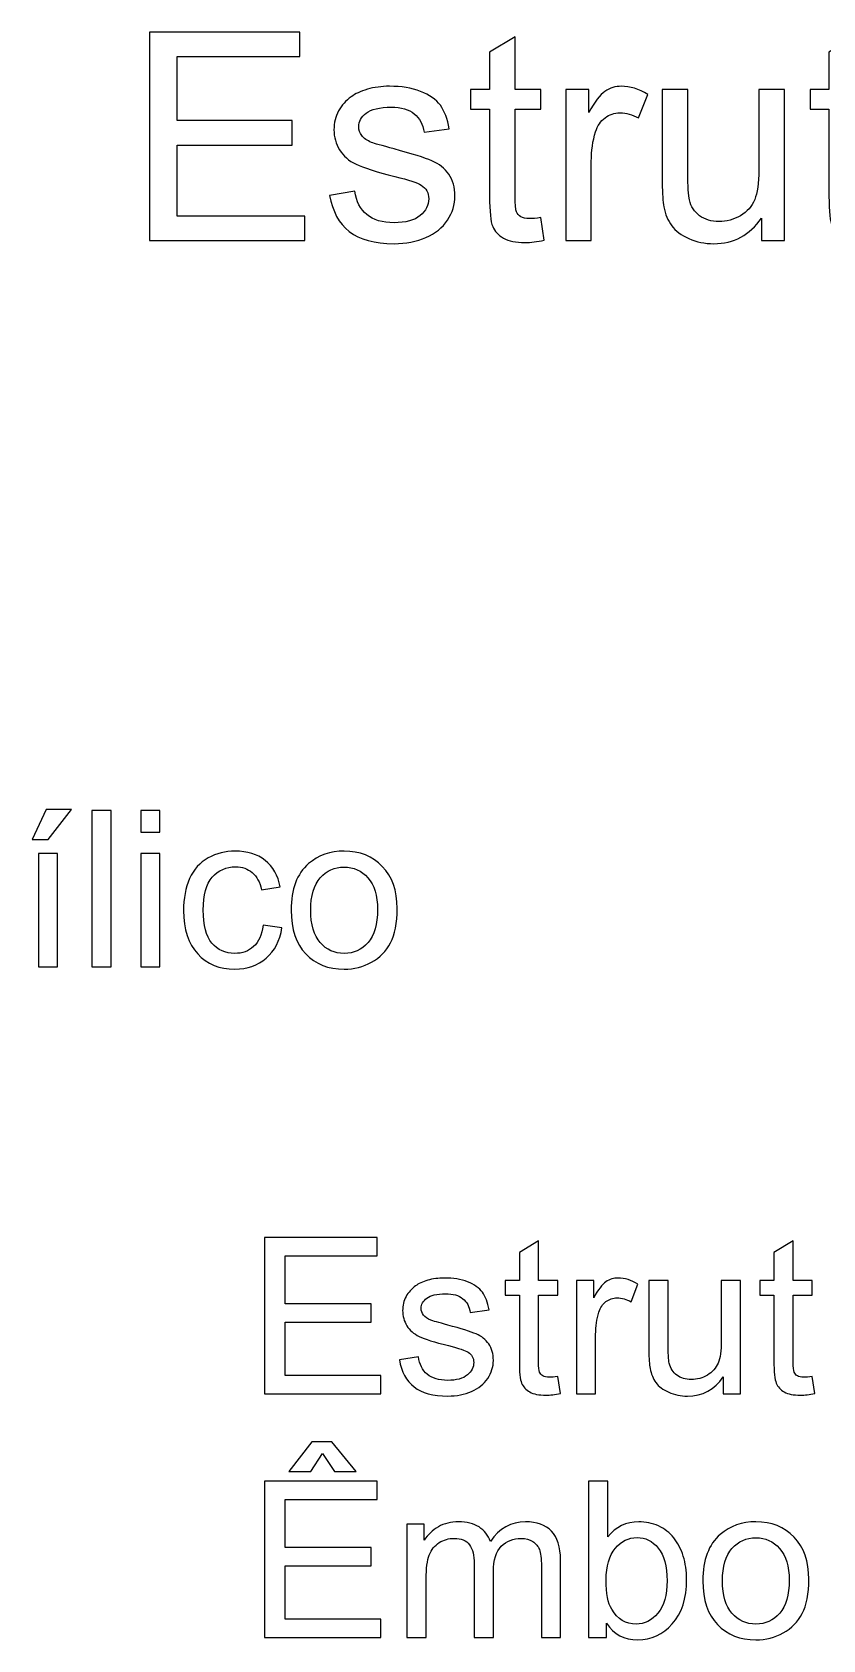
# Model space of a CAD drawing. Header units: millimetres. Extents: x -300 to 279, y -192 to 238.
# Drawn here: x -159.1 to -113, y 144.6 to 238.1 of the extents above; entities that cross this region are included whole.
import ezdxf

# ---------------------------------------------------------------- set-up
doc = ezdxf.new("R2010")
doc.units = ezdxf.units.MM
doc.layers.add('CAMADA_1', color=7, linetype='CONTINUOUS')

msp = doc.modelspace()

# ---------------------------------------------------------------- linework, layer by layer
at = {"layer": 'CAMADA_1', "color": 250}
for points, knots in [([(-152.2211, 226.014), (-152.2211, 226.014), (-152.2211, 238.1382), (-152.2211, 238.1382), (-152.2211, 238.1382), (-143.4666, 238.1382), (-143.4666, 238.1382), (-143.4666, 238.1382), (-143.4666, 236.7158), (-143.4666, 236.7158), (-143.4666, 236.7158), (-150.6124, 236.7158), (-150.6124, 236.7158), (-150.6124, 236.7158), (-150.6124, 232.9905), (-150.6124, 232.9905), (-150.6124, 232.9905), (-143.9238, 232.9905), (-143.9238, 232.9905), (-143.9238, 232.9905), (-143.9238, 231.5681), (-143.9238, 231.5681), (-143.9238, 231.5681), (-150.6124, 231.5681), (-150.6124, 231.5681), (-150.6124, 231.5681), (-150.6124, 227.4364), (-150.6124, 227.4364), (-150.6124, 227.4364), (-143.1787, 227.4364), (-143.1787, 227.4364), (-143.1787, 227.4364), (-143.1787, 226.014), (-143.1787, 226.014), (-143.1787, 226.014), (-152.2211, 226.014), (-152.2211, 226.014)], [0, 0, 0, 0, 0.0833333, 0.0833333, 0.0833333, 0.1666667, 0.1666667, 0.1666667, 0.25, 0.25, 0.25, 0.3333333, 0.3333333, 0.3333333, 0.4166667, 0.4166667, 0.4166667, 0.5, 0.5, 0.5, 0.5833333, 0.5833333, 0.5833333, 0.6666667, 0.6666667, 0.6666667, 0.75, 0.75, 0.75, 0.8333333, 0.8333333, 0.8333333, 0.9166667, 0.9166667, 0.9166667, 1, 1, 1, 1]), ([(-129.4457, 227.3433), (-129.4457, 227.3433), (-129.2425, 226.0281), (-129.2425, 226.0281), (-129.6602, 225.9406), (-130.0356, 225.8955), (-130.363, 225.8955), (-130.902, 225.8955), (-131.3197, 225.9801), (-131.6188, 226.1523), (-131.9152, 226.3244), (-132.124, 226.5474), (-132.2454, 226.8268), (-132.3667, 227.1062), (-132.426, 227.6932), (-132.426, 228.5879), (-132.426, 228.5879), (-132.426, 233.6509), (-132.426, 233.6509), (-132.426, 233.6509), (-133.5267, 233.6509), (-133.5267, 233.6509), (-133.5267, 233.6509), (-133.5267, 234.8024), (-133.5267, 234.8024), (-133.5267, 234.8024), (-132.426, 234.8024), (-132.426, 234.8024), (-132.426, 234.8024), (-132.426, 236.9755), (-132.426, 236.9755), (-132.426, 236.9755), (-130.9359, 237.8701), (-130.9359, 237.8701), (-130.9359, 237.8701), (-130.9359, 234.8024), (-130.9359, 234.8024), (-130.9359, 234.8024), (-129.4457, 234.8024), (-129.4457, 234.8024), (-129.4457, 234.8024), (-129.4457, 233.6509), (-129.4457, 233.6509), (-129.4457, 233.6509), (-130.9359, 233.6509), (-130.9359, 233.6509), (-130.9359, 233.6509), (-130.9359, 228.5032), (-130.9359, 228.5032), (-130.9359, 228.077), (-130.9105, 227.8033), (-130.8569, 227.6819), (-130.8061, 227.5606), (-130.7214, 227.4646), (-130.6029, 227.3912), (-130.4843, 227.3207), (-130.315, 227.284), (-130.0949, 227.284), (-129.9312, 227.284), (-129.7139, 227.3038), (-129.4457, 227.3433)], [0, 0, 0, 0, 0.05, 0.05, 0.05, 0.1, 0.1, 0.1, 0.15, 0.15, 0.15, 0.2, 0.2, 0.2, 0.25, 0.25, 0.25, 0.3, 0.3, 0.3, 0.35, 0.35, 0.35, 0.4, 0.4, 0.4, 0.45, 0.45, 0.45, 0.5, 0.5, 0.5, 0.55, 0.55, 0.55, 0.6, 0.6, 0.6, 0.65, 0.65, 0.65, 0.7, 0.7, 0.7, 0.75, 0.75, 0.75, 0.8, 0.8, 0.8, 0.85, 0.85, 0.85, 0.9, 0.9, 0.9, 0.95, 0.95, 0.95, 1, 1, 1, 1]), ([(-109.6846, 227.3433), (-109.6846, 227.3433), (-109.4814, 226.0281), (-109.4814, 226.0281), (-109.8991, 225.9406), (-110.2745, 225.8955), (-110.6019, 225.8955), (-111.1409, 225.8955), (-111.5586, 225.9801), (-111.8577, 226.1523), (-112.1541, 226.3244), (-112.3629, 226.5474), (-112.4843, 226.8268), (-112.6056, 227.1062), (-112.6649, 227.6932), (-112.6649, 228.5879), (-112.6649, 228.5879), (-112.6649, 233.6509), (-112.6649, 233.6509), (-112.6649, 233.6509), (-113.7656, 233.6509), (-113.7656, 233.6509), (-113.7656, 233.6509), (-113.7656, 234.8024), (-113.7656, 234.8024), (-113.7656, 234.8024), (-112.6649, 234.8024), (-112.6649, 234.8024), (-112.6649, 234.8024), (-112.6649, 236.9755), (-112.6649, 236.9755), (-112.6649, 236.9755), (-111.1748, 237.8701), (-111.1748, 237.8701), (-111.1748, 237.8701), (-111.1748, 234.8024), (-111.1748, 234.8024), (-111.1748, 234.8024), (-109.6846, 234.8024), (-109.6846, 234.8024), (-109.6846, 234.8024), (-109.6846, 233.6509), (-109.6846, 233.6509), (-109.6846, 233.6509), (-111.1748, 233.6509), (-111.1748, 233.6509), (-111.1748, 233.6509), (-111.1748, 228.5032), (-111.1748, 228.5032), (-111.1748, 228.077), (-111.1494, 227.8033), (-111.0958, 227.6819), (-111.045, 227.5606), (-110.9603, 227.4646), (-110.8418, 227.3912), (-110.7232, 227.3207), (-110.5539, 227.284), (-110.3338, 227.284), (-110.1701, 227.284), (-109.9528, 227.3038), (-109.6846, 227.3433)], [0, 0, 0, 0, 0.05, 0.05, 0.05, 0.1, 0.1, 0.1, 0.15, 0.15, 0.15, 0.2, 0.2, 0.2, 0.25, 0.25, 0.25, 0.3, 0.3, 0.3, 0.35, 0.35, 0.35, 0.4, 0.4, 0.4, 0.45, 0.45, 0.45, 0.5, 0.5, 0.5, 0.55, 0.55, 0.55, 0.6, 0.6, 0.6, 0.65, 0.65, 0.65, 0.7, 0.7, 0.7, 0.75, 0.75, 0.75, 0.8, 0.8, 0.8, 0.85, 0.85, 0.85, 0.9, 0.9, 0.9, 0.95, 0.95, 0.95, 1, 1, 1, 1]), ([(-141.7394, 228.6387), (-141.7394, 228.6387), (-140.2662, 228.8757), (-140.2662, 228.8757), (-140.1843, 228.2859), (-139.9529, 227.8343), (-139.5747, 227.5182), (-139.1966, 227.205), (-138.666, 227.0469), (-137.9886, 227.0469), (-137.3028, 227.0469), (-136.7948, 227.1852), (-136.4618, 227.4646), (-136.1316, 227.7412), (-135.9651, 228.0686), (-135.9651, 228.4439), (-135.9651, 228.7798), (-136.1147, 229.0451), (-136.411, 229.237), (-136.6199, 229.3696), (-137.1279, 229.5361), (-137.935, 229.7421), (-139.0244, 230.0159), (-139.7779, 230.253), (-140.2013, 230.4533), (-140.6218, 230.6565), (-140.9407, 230.9331), (-141.158, 231.2887), (-141.3753, 231.6415), (-141.4854, 232.0338), (-141.4854, 232.4628), (-141.4854, 232.8551), (-141.3951, 233.2163), (-141.2173, 233.5493), (-141.0366, 233.8823), (-140.7939, 234.1589), (-140.4863, 234.3791), (-140.2549, 234.5484), (-139.9388, 234.6923), (-139.5409, 234.8108), (-139.1401, 234.9294), (-138.714, 234.9886), (-138.2568, 234.9886), (-137.5681, 234.9886), (-136.9642, 234.8899), (-136.4449, 234.6895), (-135.9228, 234.4919), (-135.539, 234.221), (-135.2906, 233.8823), (-135.0451, 233.5409), (-134.8729, 233.0865), (-134.7798, 232.5164), (-134.7798, 232.5164), (-136.236, 232.3132), (-136.236, 232.3132), (-136.301, 232.7704), (-136.4929, 233.1288), (-136.809, 233.3856), (-137.125, 233.6425), (-137.571, 233.7695), (-138.1495, 233.7695), (-138.8297, 233.7695), (-139.3179, 233.6566), (-139.6086, 233.4308), (-139.8993, 233.205), (-140.046, 232.9397), (-140.046, 232.6377), (-140.046, 232.4458), (-139.9868, 232.2709), (-139.8654, 232.1156), (-139.7441, 231.9576), (-139.555, 231.8249), (-139.2953, 231.7205), (-139.1458, 231.6641), (-138.7111, 231.5371), (-137.983, 231.3395), (-136.9331, 231.0601), (-136.1994, 230.8287), (-135.7817, 230.6509), (-135.364, 230.4731), (-135.0366, 230.2106), (-134.7995, 229.872), (-134.5596, 229.5305), (-134.4411, 229.1071), (-134.4411, 228.5992), (-134.4411, 228.1053), (-134.585, 227.6396), (-134.8757, 227.2022), (-135.1664, 226.7647), (-135.5841, 226.426), (-136.1288, 226.1862), (-136.6763, 225.9463), (-137.2944, 225.8277), (-137.983, 225.8277), (-139.1232, 225.8277), (-139.9952, 226.0648), (-140.5935, 226.5361), (-141.1919, 227.0102), (-141.5729, 227.7102), (-141.7394, 228.6387)], [0, 0, 0, 0, 0.030303, 0.030303, 0.030303, 0.0606061, 0.0606061, 0.0606061, 0.0909091, 0.0909091, 0.0909091, 0.1212121, 0.1212121, 0.1212121, 0.1515152, 0.1515152, 0.1515152, 0.1818182, 0.1818182, 0.1818182, 0.2121212, 0.2121212, 0.2121212, 0.2424242, 0.2424242, 0.2424242, 0.2727273, 0.2727273, 0.2727273, 0.3030303, 0.3030303, 0.3030303, 0.3333333, 0.3333333, 0.3333333, 0.3636364, 0.3636364, 0.3636364, 0.3939394, 0.3939394, 0.3939394, 0.4242424, 0.4242424, 0.4242424, 0.4545455, 0.4545455, 0.4545455, 0.4848485, 0.4848485, 0.4848485, 0.5151515, 0.5151515, 0.5151515, 0.5454545, 0.5454545, 0.5454545, 0.5757576, 0.5757576, 0.5757576, 0.6060606, 0.6060606, 0.6060606, 0.6363636, 0.6363636, 0.6363636, 0.6666667, 0.6666667, 0.6666667, 0.6969697, 0.6969697, 0.6969697, 0.7272727, 0.7272727, 0.7272727, 0.7575758, 0.7575758, 0.7575758, 0.7878788, 0.7878788, 0.7878788, 0.8181818, 0.8181818, 0.8181818, 0.8484848, 0.8484848, 0.8484848, 0.8787879, 0.8787879, 0.8787879, 0.9090909, 0.9090909, 0.9090909, 0.9393939, 0.9393939, 0.9393939, 0.969697, 0.969697, 0.969697, 1, 1, 1, 1]), ([(-127.9923, 226.014), (-127.9923, 226.014), (-127.9923, 234.8024), (-127.9923, 234.8024), (-127.9923, 234.8024), (-126.6546, 234.8024), (-126.6546, 234.8024), (-126.6546, 234.8024), (-126.6546, 233.4562), (-126.6546, 233.4562), (-126.3131, 234.0799), (-125.997, 234.4919), (-125.7063, 234.6895), (-125.4157, 234.8899), (-125.0967, 234.9886), (-124.7496, 234.9886), (-124.2473, 234.9886), (-123.7364, 234.8306), (-123.2171, 234.5173), (-123.2171, 234.5173), (-123.7477, 233.1429), (-123.7477, 233.1429), (-124.109, 233.3461), (-124.4702, 233.4477), (-124.8315, 233.4477), (-125.156, 233.4477), (-125.4467, 233.3489), (-125.7035, 233.1542), (-125.9603, 232.9595), (-126.1438, 232.6885), (-126.2538, 232.3414), (-126.4204, 231.8137), (-126.5022, 231.2351), (-126.5022, 230.6057), (-126.5022, 230.6057), (-126.5022, 226.014), (-126.5022, 226.014), (-126.5022, 226.014), (-127.9923, 226.014), (-127.9923, 226.014)], [0, 0, 0, 0, 0.0769231, 0.0769231, 0.0769231, 0.1538462, 0.1538462, 0.1538462, 0.2307692, 0.2307692, 0.2307692, 0.3076923, 0.3076923, 0.3076923, 0.3846154, 0.3846154, 0.3846154, 0.4615385, 0.4615385, 0.4615385, 0.5384615, 0.5384615, 0.5384615, 0.6153846, 0.6153846, 0.6153846, 0.6923077, 0.6923077, 0.6923077, 0.7692308, 0.7692308, 0.7692308, 0.8461538, 0.8461538, 0.8461538, 0.9230769, 0.9230769, 0.9230769, 1, 1, 1, 1]), ([(-116.5962, 226.014), (-116.5962, 226.014), (-116.5962, 227.3207), (-116.5962, 227.3207), (-117.2792, 226.3244), (-118.2049, 225.8277), (-119.3761, 225.8277), (-119.8926, 225.8277), (-120.3752, 225.9265), (-120.8239, 226.1241), (-121.2726, 226.3244), (-121.6056, 226.5728), (-121.823, 226.872), (-122.0403, 227.1739), (-122.1927, 227.5408), (-122.2802, 227.9754), (-122.3394, 228.269), (-122.3705, 228.7318), (-122.3705, 229.364), (-122.3705, 229.364), (-122.3705, 234.8024), (-122.3705, 234.8024), (-122.3705, 234.8024), (-120.8803, 234.8024), (-120.8803, 234.8024), (-120.8803, 234.8024), (-120.8803, 229.9397), (-120.8803, 229.9397), (-120.8803, 229.1636), (-120.8493, 228.6387), (-120.79, 228.3706), (-120.6969, 227.9783), (-120.4993, 227.6735), (-120.1945, 227.4505), (-119.8926, 227.2276), (-119.52, 227.1147), (-119.0741, 227.1147), (-118.6282, 227.1147), (-118.2105, 227.2276), (-117.8211, 227.4562), (-117.4316, 227.6848), (-117.155, 227.998), (-116.9913, 228.3903), (-116.8305, 228.7826), (-116.7486, 229.3555), (-116.7486, 230.1034), (-116.7486, 230.1034), (-116.7486, 234.8024), (-116.7486, 234.8024), (-116.7486, 234.8024), (-115.2585, 234.8024), (-115.2585, 234.8024), (-115.2585, 234.8024), (-115.2585, 226.014), (-115.2585, 226.014), (-115.2585, 226.014), (-116.5962, 226.014), (-116.5962, 226.014)], [0, 0, 0, 0, 0.0526316, 0.0526316, 0.0526316, 0.1052632, 0.1052632, 0.1052632, 0.1578947, 0.1578947, 0.1578947, 0.2105263, 0.2105263, 0.2105263, 0.2631579, 0.2631579, 0.2631579, 0.3157895, 0.3157895, 0.3157895, 0.3684211, 0.3684211, 0.3684211, 0.4210526, 0.4210526, 0.4210526, 0.4736842, 0.4736842, 0.4736842, 0.5263158, 0.5263158, 0.5263158, 0.5789474, 0.5789474, 0.5789474, 0.6315789, 0.6315789, 0.6315789, 0.6842105, 0.6842105, 0.6842105, 0.7368421, 0.7368421, 0.7368421, 0.7894737, 0.7894737, 0.7894737, 0.8421053, 0.8421053, 0.8421053, 0.8947368, 0.8947368, 0.8947368, 0.9473684, 0.9473684, 0.9473684, 1, 1, 1, 1]), ([(-159.0577, 191.1478), (-159.0577, 191.1478), (-158.2449, 192.8877), (-158.2449, 192.8877), (-158.2449, 192.8877), (-156.7717, 192.8877), (-156.7717, 192.8877), (-156.7717, 192.8877), (-158.1306, 191.1478), (-158.1306, 191.1478), (-158.1306, 191.1478), (-159.0577, 191.1478), (-159.0577, 191.1478)], [0, 0, 0, 0, 0.25, 0.25, 0.25, 0.5, 0.5, 0.5, 0.75, 0.75, 0.75, 1, 1, 1, 1]), ([(-155.58, 183.7437), (-155.58, 183.7437), (-155.58, 192.8369), (-155.58, 192.8369), (-155.58, 192.8369), (-154.4624, 192.8369), (-154.4624, 192.8369), (-154.4624, 192.8369), (-154.4624, 183.7437), (-154.4624, 183.7437), (-154.4624, 183.7437), (-155.58, 183.7437), (-155.58, 183.7437)], [0, 0, 0, 0, 0.25, 0.25, 0.25, 0.5, 0.5, 0.5, 0.75, 0.75, 0.75, 1, 1, 1, 1]), ([(-152.7331, 191.5669), (-152.7331, 191.5669), (-152.7331, 192.8369), (-152.7331, 192.8369), (-152.7331, 192.8369), (-151.6155, 192.8369), (-151.6155, 192.8369), (-151.6155, 192.8369), (-151.6155, 191.5669), (-151.6155, 191.5669), (-151.6155, 191.5669), (-152.7331, 191.5669), (-152.7331, 191.5669)], [0, 0, 0, 0, 0.25, 0.25, 0.25, 0.5, 0.5, 0.5, 0.75, 0.75, 0.75, 1, 1, 1, 1]), ([(-158.6894, 183.7437), (-158.6894, 183.7437), (-158.6894, 190.335), (-158.6894, 190.335), (-158.6894, 190.335), (-157.5718, 190.335), (-157.5718, 190.335), (-157.5718, 190.335), (-157.5718, 183.7437), (-157.5718, 183.7437), (-157.5718, 183.7437), (-158.6894, 183.7437), (-158.6894, 183.7437)], [0, 0, 0, 0, 0.25, 0.25, 0.25, 0.5, 0.5, 0.5, 0.75, 0.75, 0.75, 1, 1, 1, 1]), ([(-152.7331, 183.7437), (-152.7331, 183.7437), (-152.7331, 190.335), (-152.7331, 190.335), (-152.7331, 190.335), (-151.6155, 190.335), (-151.6155, 190.335), (-151.6155, 190.335), (-151.6155, 183.7437), (-151.6155, 183.7437), (-151.6155, 183.7437), (-152.7331, 183.7437), (-152.7331, 183.7437)], [0, 0, 0, 0, 0.25, 0.25, 0.25, 0.5, 0.5, 0.5, 0.75, 0.75, 0.75, 1, 1, 1, 1]), ([(-145.6063, 186.1567), (-145.6063, 186.1567), (-144.5141, 186.0043), (-144.5141, 186.0043), (-144.6347, 185.2529), (-144.9395, 184.6666), (-145.4327, 184.2411), (-145.9259, 183.8157), (-146.5334, 183.604), (-147.2509, 183.604), (-148.1505, 183.604), (-148.8744, 183.8982), (-149.4205, 184.4867), (-149.9687, 185.0751), (-150.2418, 185.9175), (-150.2418, 187.014), (-150.2418, 187.7252), (-150.1233, 188.3453), (-149.8883, 188.8787), (-149.6534, 189.41), (-149.2956, 189.8101), (-148.813, 190.0747), (-148.3326, 190.3414), (-147.8097, 190.4747), (-147.2425, 190.4747), (-146.5292, 190.4747), (-145.9428, 190.2948), (-145.4899, 189.9328), (-145.0348, 189.5709), (-144.7427, 189.0565), (-144.6157, 188.3919), (-144.6157, 188.3919), (-145.6952, 188.2268), (-145.6952, 188.2268), (-145.7989, 188.6692), (-145.9809, 189.0015), (-146.2455, 189.2259), (-146.508, 189.4481), (-146.8255, 189.5603), (-147.198, 189.5603), (-147.7611, 189.5603), (-148.2183, 189.3592), (-148.5717, 188.9571), (-148.9231, 188.5528), (-149.0988, 187.9178), (-149.0988, 187.0457), (-149.0988, 186.1609), (-148.9295, 185.5196), (-148.5908, 185.1195), (-148.25, 184.7195), (-147.8076, 184.5184), (-147.2636, 184.5184), (-146.8234, 184.5184), (-146.4572, 184.6518), (-146.1651, 184.9206), (-145.8709, 185.1873), (-145.6846, 185.6), (-145.6063, 186.1567)], [0, 0, 0, 0, 0.0526316, 0.0526316, 0.0526316, 0.1052632, 0.1052632, 0.1052632, 0.1578947, 0.1578947, 0.1578947, 0.2105263, 0.2105263, 0.2105263, 0.2631579, 0.2631579, 0.2631579, 0.3157895, 0.3157895, 0.3157895, 0.3684211, 0.3684211, 0.3684211, 0.4210526, 0.4210526, 0.4210526, 0.4736842, 0.4736842, 0.4736842, 0.5263158, 0.5263158, 0.5263158, 0.5789474, 0.5789474, 0.5789474, 0.6315789, 0.6315789, 0.6315789, 0.6842105, 0.6842105, 0.6842105, 0.7368421, 0.7368421, 0.7368421, 0.7894737, 0.7894737, 0.7894737, 0.8421053, 0.8421053, 0.8421053, 0.8947368, 0.8947368, 0.8947368, 0.9473684, 0.9473684, 0.9473684, 1, 1, 1, 1]), ([(-143.9807, 187.0394), (-143.9807, 188.2564), (-143.642, 189.1581), (-142.9626, 189.7445), (-142.3974, 190.2313), (-141.7053, 190.4747), (-140.8904, 190.4747), (-139.9865, 190.4747), (-139.2457, 190.1784), (-138.67, 189.5857), (-138.0964, 188.9952), (-137.8085, 188.176), (-137.8085, 187.1325), (-137.8085, 186.2858), (-137.9355, 185.6212), (-138.1895, 185.1365), (-138.4435, 184.6518), (-138.8139, 184.275), (-139.3007, 184.0062), (-139.7855, 183.7373), (-140.3167, 183.604), (-140.8904, 183.604), (-141.8132, 183.604), (-142.5583, 183.8982), (-143.1277, 184.4888), (-143.6971, 185.0793), (-143.9807, 185.9302), (-143.9807, 187.0394)], [0, 0, 0, 0, 0.1111111, 0.1111111, 0.1111111, 0.2222222, 0.2222222, 0.2222222, 0.3333333, 0.3333333, 0.3333333, 0.4444444, 0.4444444, 0.4444444, 0.5555556, 0.5555556, 0.5555556, 0.6666667, 0.6666667, 0.6666667, 0.7777778, 0.7777778, 0.7777778, 0.8888889, 0.8888889, 0.8888889, 1, 1, 1, 1]), ([(-142.8377, 187.0372), (-142.8377, 186.1948), (-142.6535, 185.564), (-142.2852, 185.1471), (-141.9148, 184.728), (-141.4513, 184.5184), (-140.8904, 184.5184), (-140.3358, 184.5184), (-139.8744, 184.728), (-139.5039, 185.1492), (-139.1356, 185.5704), (-138.9515, 186.2117), (-138.9515, 187.0732), (-138.9515, 187.886), (-139.1378, 188.502), (-139.5082, 188.919), (-139.8786, 189.3381), (-140.34, 189.5476), (-140.8904, 189.5476), (-141.4513, 189.5476), (-141.9148, 189.3402), (-142.2852, 188.9232), (-142.6535, 188.5062), (-142.8377, 187.8776), (-142.8377, 187.0372)], [0, 0, 0, 0, 0.125, 0.125, 0.125, 0.25, 0.25, 0.25, 0.375, 0.375, 0.375, 0.5, 0.5, 0.5, 0.625, 0.625, 0.625, 0.75, 0.75, 0.75, 0.875, 0.875, 0.875, 1, 1, 1, 1]), ([(-145.5393, 158.8961), (-145.5393, 158.8961), (-145.5393, 167.9893), (-145.5393, 167.9893), (-145.5393, 167.9893), (-138.9734, 167.9893), (-138.9734, 167.9893), (-138.9734, 167.9893), (-138.9734, 166.9225), (-138.9734, 166.9225), (-138.9734, 166.9225), (-144.3328, 166.9225), (-144.3328, 166.9225), (-144.3328, 166.9225), (-144.3328, 164.1285), (-144.3328, 164.1285), (-144.3328, 164.1285), (-139.3163, 164.1285), (-139.3163, 164.1285), (-139.3163, 164.1285), (-139.3163, 163.0617), (-139.3163, 163.0617), (-139.3163, 163.0617), (-144.3328, 163.0617), (-144.3328, 163.0617), (-144.3328, 163.0617), (-144.3328, 159.9629), (-144.3328, 159.9629), (-144.3328, 159.9629), (-138.7575, 159.9629), (-138.7575, 159.9629), (-138.7575, 159.9629), (-138.7575, 158.8961), (-138.7575, 158.8961), (-138.7575, 158.8961), (-145.5393, 158.8961), (-145.5393, 158.8961)], [0, 0, 0, 0, 0.0833333, 0.0833333, 0.0833333, 0.1666667, 0.1666667, 0.1666667, 0.25, 0.25, 0.25, 0.3333333, 0.3333333, 0.3333333, 0.4166667, 0.4166667, 0.4166667, 0.5, 0.5, 0.5, 0.5833333, 0.5833333, 0.5833333, 0.6666667, 0.6666667, 0.6666667, 0.75, 0.75, 0.75, 0.8333333, 0.8333333, 0.8333333, 0.9166667, 0.9166667, 0.9166667, 1, 1, 1, 1]), ([(-128.4578, 159.8931), (-128.4578, 159.8931), (-128.3054, 158.9067), (-128.3054, 158.9067), (-128.6187, 158.8411), (-128.9002, 158.8072), (-129.1457, 158.8072), (-129.55, 158.8072), (-129.8633, 158.8707), (-130.0876, 158.9998), (-130.3099, 159.1289), (-130.4665, 159.2962), (-130.5575, 159.5057), (-130.6485, 159.7153), (-130.693, 160.1555), (-130.693, 160.8265), (-130.693, 160.8265), (-130.693, 164.6238), (-130.693, 164.6238), (-130.693, 164.6238), (-131.5185, 164.6238), (-131.5185, 164.6238), (-131.5185, 164.6238), (-131.5185, 165.4874), (-131.5185, 165.4874), (-131.5185, 165.4874), (-130.693, 165.4874), (-130.693, 165.4874), (-130.693, 165.4874), (-130.693, 167.1172), (-130.693, 167.1172), (-130.693, 167.1172), (-129.5754, 167.7882), (-129.5754, 167.7882), (-129.5754, 167.7882), (-129.5754, 165.4874), (-129.5754, 165.4874), (-129.5754, 165.4874), (-128.4578, 165.4874), (-128.4578, 165.4874), (-128.4578, 165.4874), (-128.4578, 164.6238), (-128.4578, 164.6238), (-128.4578, 164.6238), (-129.5754, 164.6238), (-129.5754, 164.6238), (-129.5754, 164.6238), (-129.5754, 160.763), (-129.5754, 160.763), (-129.5754, 160.4434), (-129.5563, 160.2381), (-129.5161, 160.1471), (-129.478, 160.056), (-129.4145, 159.9841), (-129.3256, 159.929), (-129.2367, 159.8761), (-129.1097, 159.8486), (-128.9446, 159.8486), (-128.8219, 159.8486), (-128.6589, 159.8634), (-128.4578, 159.8931)], [0, 0, 0, 0, 0.05, 0.05, 0.05, 0.1, 0.1, 0.1, 0.15, 0.15, 0.15, 0.2, 0.2, 0.2, 0.25, 0.25, 0.25, 0.3, 0.3, 0.3, 0.35, 0.35, 0.35, 0.4, 0.4, 0.4, 0.45, 0.45, 0.45, 0.5, 0.5, 0.5, 0.55, 0.55, 0.55, 0.6, 0.6, 0.6, 0.65, 0.65, 0.65, 0.7, 0.7, 0.7, 0.75, 0.75, 0.75, 0.8, 0.8, 0.8, 0.85, 0.85, 0.85, 0.9, 0.9, 0.9, 0.95, 0.95, 0.95, 1, 1, 1, 1]), ([(-113.6369, 159.8931), (-113.6369, 159.8931), (-113.4845, 158.9067), (-113.4845, 158.9067), (-113.7978, 158.8411), (-114.0793, 158.8072), (-114.3248, 158.8072), (-114.7291, 158.8072), (-115.0424, 158.8707), (-115.2667, 158.9998), (-115.489, 159.1289), (-115.6456, 159.2962), (-115.7366, 159.5057), (-115.8276, 159.7153), (-115.8721, 160.1555), (-115.8721, 160.8265), (-115.8721, 160.8265), (-115.8721, 164.6238), (-115.8721, 164.6238), (-115.8721, 164.6238), (-116.6976, 164.6238), (-116.6976, 164.6238), (-116.6976, 164.6238), (-116.6976, 165.4874), (-116.6976, 165.4874), (-116.6976, 165.4874), (-115.8721, 165.4874), (-115.8721, 165.4874), (-115.8721, 165.4874), (-115.8721, 167.1172), (-115.8721, 167.1172), (-115.8721, 167.1172), (-114.7545, 167.7882), (-114.7545, 167.7882), (-114.7545, 167.7882), (-114.7545, 165.4874), (-114.7545, 165.4874), (-114.7545, 165.4874), (-113.6369, 165.4874), (-113.6369, 165.4874), (-113.6369, 165.4874), (-113.6369, 164.6238), (-113.6369, 164.6238), (-113.6369, 164.6238), (-114.7545, 164.6238), (-114.7545, 164.6238), (-114.7545, 164.6238), (-114.7545, 160.763), (-114.7545, 160.763), (-114.7545, 160.4434), (-114.7354, 160.2381), (-114.6952, 160.1471), (-114.6571, 160.056), (-114.5936, 159.9841), (-114.5047, 159.929), (-114.4158, 159.8761), (-114.2888, 159.8486), (-114.1237, 159.8486), (-114.001, 159.8486), (-113.838, 159.8634), (-113.6369, 159.8931)], [0, 0, 0, 0, 0.05, 0.05, 0.05, 0.1, 0.1, 0.1, 0.15, 0.15, 0.15, 0.2, 0.2, 0.2, 0.25, 0.25, 0.25, 0.3, 0.3, 0.3, 0.35, 0.35, 0.35, 0.4, 0.4, 0.4, 0.45, 0.45, 0.45, 0.5, 0.5, 0.5, 0.55, 0.55, 0.55, 0.6, 0.6, 0.6, 0.65, 0.65, 0.65, 0.7, 0.7, 0.7, 0.75, 0.75, 0.75, 0.8, 0.8, 0.8, 0.85, 0.85, 0.85, 0.9, 0.9, 0.9, 0.95, 0.95, 0.95, 1, 1, 1, 1]), ([(-137.678, 160.8646), (-137.678, 160.8646), (-136.5731, 161.0424), (-136.5731, 161.0424), (-136.5117, 160.6), (-136.3381, 160.2614), (-136.0545, 160.0243), (-135.7709, 159.7893), (-135.3729, 159.6708), (-134.8649, 159.6708), (-134.3506, 159.6708), (-133.9696, 159.7745), (-133.7198, 159.9841), (-133.4722, 160.1915), (-133.3473, 160.437), (-133.3473, 160.7186), (-133.3473, 160.9704), (-133.4595, 161.1694), (-133.6817, 161.3133), (-133.8384, 161.4128), (-134.2194, 161.5377), (-134.8247, 161.6922), (-135.6418, 161.8975), (-136.2069, 162.0753), (-136.5244, 162.2256), (-136.8398, 162.378), (-137.079, 162.5855), (-137.242, 162.8522), (-137.4049, 163.1167), (-137.4875, 163.411), (-137.4875, 163.7327), (-137.4875, 164.0269), (-137.4198, 164.2978), (-137.2864, 164.5476), (-137.1509, 164.7974), (-136.9689, 165.0048), (-136.7382, 165.1699), (-136.5646, 165.2969), (-136.3276, 165.4049), (-136.0291, 165.4938), (-135.7285, 165.5827), (-135.4089, 165.6271), (-135.066, 165.6271), (-134.5496, 165.6271), (-134.0966, 165.553), (-133.7071, 165.4027), (-133.3155, 165.2546), (-133.0277, 165.0514), (-132.8414, 164.7974), (-132.6573, 164.5413), (-132.5281, 164.2005), (-132.4583, 163.7729), (-132.4583, 163.7729), (-133.5505, 163.6205), (-133.5505, 163.6205), (-133.5992, 163.9634), (-133.7431, 164.2322), (-133.9802, 164.4248), (-134.2172, 164.6175), (-134.5517, 164.7127), (-134.9856, 164.7127), (-135.4957, 164.7127), (-135.8619, 164.628), (-136.0799, 164.4587), (-136.2979, 164.2894), (-136.408, 164.0904), (-136.408, 163.8639), (-136.408, 163.72), (-136.3635, 163.5888), (-136.2725, 163.4723), (-136.1815, 163.3538), (-136.0397, 163.2543), (-135.845, 163.176), (-135.7328, 163.1337), (-135.4068, 163.0384), (-134.8607, 162.8903), (-134.0733, 162.6807), (-133.523, 162.5071), (-133.2097, 162.3738), (-132.8964, 162.2404), (-132.6509, 162.0436), (-132.4731, 161.7896), (-132.2932, 161.5335), (-132.2043, 161.216), (-132.2043, 160.835), (-132.2043, 160.4646), (-132.3122, 160.1153), (-132.5303, 159.7872), (-132.7483, 159.4591), (-133.0615, 159.2051), (-133.4701, 159.0252), (-133.8807, 158.8453), (-134.3442, 158.7564), (-134.8607, 158.7564), (-135.7158, 158.7564), (-136.3699, 158.9342), (-136.8186, 159.2877), (-137.2674, 159.6433), (-137.5531, 160.1682), (-137.678, 160.8646)], [0, 0, 0, 0, 0.030303, 0.030303, 0.030303, 0.0606061, 0.0606061, 0.0606061, 0.0909091, 0.0909091, 0.0909091, 0.1212121, 0.1212121, 0.1212121, 0.1515152, 0.1515152, 0.1515152, 0.1818182, 0.1818182, 0.1818182, 0.2121212, 0.2121212, 0.2121212, 0.2424242, 0.2424242, 0.2424242, 0.2727273, 0.2727273, 0.2727273, 0.3030303, 0.3030303, 0.3030303, 0.3333333, 0.3333333, 0.3333333, 0.3636364, 0.3636364, 0.3636364, 0.3939394, 0.3939394, 0.3939394, 0.4242424, 0.4242424, 0.4242424, 0.4545455, 0.4545455, 0.4545455, 0.4848485, 0.4848485, 0.4848485, 0.5151515, 0.5151515, 0.5151515, 0.5454545, 0.5454545, 0.5454545, 0.5757576, 0.5757576, 0.5757576, 0.6060606, 0.6060606, 0.6060606, 0.6363636, 0.6363636, 0.6363636, 0.6666667, 0.6666667, 0.6666667, 0.6969697, 0.6969697, 0.6969697, 0.7272727, 0.7272727, 0.7272727, 0.7575758, 0.7575758, 0.7575758, 0.7878788, 0.7878788, 0.7878788, 0.8181818, 0.8181818, 0.8181818, 0.8484848, 0.8484848, 0.8484848, 0.8787879, 0.8787879, 0.8787879, 0.9090909, 0.9090909, 0.9090909, 0.9393939, 0.9393939, 0.9393939, 0.969697, 0.969697, 0.969697, 1, 1, 1, 1]), ([(-127.3677, 158.8961), (-127.3677, 158.8961), (-127.3677, 165.4874), (-127.3677, 165.4874), (-127.3677, 165.4874), (-126.3644, 165.4874), (-126.3644, 165.4874), (-126.3644, 165.4874), (-126.3644, 164.4778), (-126.3644, 164.4778), (-126.1083, 164.9455), (-125.8712, 165.2546), (-125.6532, 165.4027), (-125.4352, 165.553), (-125.196, 165.6271), (-124.9356, 165.6271), (-124.5589, 165.6271), (-124.1758, 165.5086), (-123.7863, 165.2736), (-123.7863, 165.2736), (-124.1842, 164.2428), (-124.1842, 164.2428), (-124.4552, 164.3952), (-124.7261, 164.4714), (-124.997, 164.4714), (-125.2404, 164.4714), (-125.4585, 164.3973), (-125.6511, 164.2513), (-125.8437, 164.1052), (-125.9813, 163.902), (-126.0638, 163.6417), (-126.1887, 163.2459), (-126.2501, 162.8119), (-126.2501, 162.3399), (-126.2501, 162.3399), (-126.2501, 158.8961), (-126.2501, 158.8961), (-126.2501, 158.8961), (-127.3677, 158.8961), (-127.3677, 158.8961)], [0, 0, 0, 0, 0.0769231, 0.0769231, 0.0769231, 0.1538462, 0.1538462, 0.1538462, 0.2307692, 0.2307692, 0.2307692, 0.3076923, 0.3076923, 0.3076923, 0.3846154, 0.3846154, 0.3846154, 0.4615385, 0.4615385, 0.4615385, 0.5384615, 0.5384615, 0.5384615, 0.6153846, 0.6153846, 0.6153846, 0.6923077, 0.6923077, 0.6923077, 0.7692308, 0.7692308, 0.7692308, 0.8461538, 0.8461538, 0.8461538, 0.9230769, 0.9230769, 0.9230769, 1, 1, 1, 1]), ([(-118.8206, 158.8961), (-118.8206, 158.8961), (-118.8206, 159.8761), (-118.8206, 159.8761), (-119.3328, 159.1289), (-120.0271, 158.7564), (-120.9055, 158.7564), (-121.2929, 158.7564), (-121.6548, 158.8305), (-121.9914, 158.9787), (-122.3279, 159.1289), (-122.5777, 159.3152), (-122.7407, 159.5396), (-122.9036, 159.7661), (-123.0179, 160.0412), (-123.0836, 160.3672), (-123.128, 160.5873), (-123.1513, 160.9345), (-123.1513, 161.4086), (-123.1513, 161.4086), (-123.1513, 165.4874), (-123.1513, 165.4874), (-123.1513, 165.4874), (-122.0337, 165.4874), (-122.0337, 165.4874), (-122.0337, 165.4874), (-122.0337, 161.8404), (-122.0337, 161.8404), (-122.0337, 161.2583), (-122.0104, 160.8646), (-121.966, 160.6635), (-121.8961, 160.3693), (-121.7479, 160.1407), (-121.5193, 159.9735), (-121.2929, 159.8063), (-121.0135, 159.7216), (-120.679, 159.7216), (-120.3446, 159.7216), (-120.0313, 159.8063), (-119.7392, 159.9777), (-119.4471, 160.1492), (-119.2397, 160.3841), (-119.1169, 160.6783), (-118.9963, 160.9726), (-118.9349, 161.4022), (-118.9349, 161.9632), (-118.9349, 161.9632), (-118.9349, 165.4874), (-118.9349, 165.4874), (-118.9349, 165.4874), (-117.8173, 165.4874), (-117.8173, 165.4874), (-117.8173, 165.4874), (-117.8173, 158.8961), (-117.8173, 158.8961), (-117.8173, 158.8961), (-118.8206, 158.8961), (-118.8206, 158.8961)], [0, 0, 0, 0, 0.0526316, 0.0526316, 0.0526316, 0.1052632, 0.1052632, 0.1052632, 0.1578947, 0.1578947, 0.1578947, 0.2105263, 0.2105263, 0.2105263, 0.2631579, 0.2631579, 0.2631579, 0.3157895, 0.3157895, 0.3157895, 0.3684211, 0.3684211, 0.3684211, 0.4210526, 0.4210526, 0.4210526, 0.4736842, 0.4736842, 0.4736842, 0.5263158, 0.5263158, 0.5263158, 0.5789474, 0.5789474, 0.5789474, 0.6315789, 0.6315789, 0.6315789, 0.6842105, 0.6842105, 0.6842105, 0.7368421, 0.7368421, 0.7368421, 0.7894737, 0.7894737, 0.7894737, 0.8421053, 0.8421053, 0.8421053, 0.8947368, 0.8947368, 0.8947368, 0.9473684, 0.9473684, 0.9473684, 1, 1, 1, 1]), ([(-142.1484, 155.4142), (-142.1484, 155.4142), (-142.8405, 154.3601), (-142.8405, 154.3601), (-142.8405, 154.3601), (-144.1105, 154.3601), (-144.1105, 154.3601), (-144.1105, 154.3601), (-142.7834, 156.1), (-142.7834, 156.1), (-142.7834, 156.1), (-141.6023, 156.1), (-141.6023, 156.1), (-141.6023, 156.1), (-140.1862, 154.3601), (-140.1862, 154.3601), (-140.1862, 154.3601), (-141.4562, 154.3601), (-141.4562, 154.3601), (-141.4562, 154.3601), (-142.1484, 155.4142), (-142.1484, 155.4142)], [0, 0, 0, 0, 0.1428571, 0.1428571, 0.1428571, 0.2857143, 0.2857143, 0.2857143, 0.4285714, 0.4285714, 0.4285714, 0.5714286, 0.5714286, 0.5714286, 0.7142857, 0.7142857, 0.7142857, 0.8571429, 0.8571429, 0.8571429, 1, 1, 1, 1]), ([(-145.5393, 144.7081), (-145.5393, 144.7081), (-145.5393, 153.8013), (-145.5393, 153.8013), (-145.5393, 153.8013), (-138.9734, 153.8013), (-138.9734, 153.8013), (-138.9734, 153.8013), (-138.9734, 152.7345), (-138.9734, 152.7345), (-138.9734, 152.7345), (-144.3328, 152.7345), (-144.3328, 152.7345), (-144.3328, 152.7345), (-144.3328, 149.9405), (-144.3328, 149.9405), (-144.3328, 149.9405), (-139.3163, 149.9405), (-139.3163, 149.9405), (-139.3163, 149.9405), (-139.3163, 148.8737), (-139.3163, 148.8737), (-139.3163, 148.8737), (-144.3328, 148.8737), (-144.3328, 148.8737), (-144.3328, 148.8737), (-144.3328, 145.7749), (-144.3328, 145.7749), (-144.3328, 145.7749), (-138.7575, 145.7749), (-138.7575, 145.7749), (-138.7575, 145.7749), (-138.7575, 144.7081), (-138.7575, 144.7081), (-138.7575, 144.7081), (-145.5393, 144.7081), (-145.5393, 144.7081)], [0, 0, 0, 0, 0.0833333, 0.0833333, 0.0833333, 0.1666667, 0.1666667, 0.1666667, 0.25, 0.25, 0.25, 0.3333333, 0.3333333, 0.3333333, 0.4166667, 0.4166667, 0.4166667, 0.5, 0.5, 0.5, 0.5833333, 0.5833333, 0.5833333, 0.6666667, 0.6666667, 0.6666667, 0.75, 0.75, 0.75, 0.8333333, 0.8333333, 0.8333333, 0.9166667, 0.9166667, 0.9166667, 1, 1, 1, 1]), ([(-125.6257, 144.7081), (-125.6257, 144.7081), (-126.6671, 144.7081), (-126.6671, 144.7081), (-126.6671, 144.7081), (-126.6671, 153.8013), (-126.6671, 153.8013), (-126.6671, 153.8013), (-125.5495, 153.8013), (-125.5495, 153.8013), (-125.5495, 153.8013), (-125.5495, 150.5565), (-125.5495, 150.5565), (-125.0775, 151.1449), (-124.4763, 151.4391), (-123.744, 151.4391), (-123.3397, 151.4391), (-122.9545, 151.3587), (-122.5925, 151.1957), (-122.2306, 151.0327), (-121.9342, 150.802), (-121.6993, 150.5078), (-121.4664, 150.2114), (-121.2823, 149.8558), (-121.1511, 149.4389), (-121.0177, 149.024), (-120.9521, 148.5774), (-120.9521, 148.1032), (-120.9521, 146.9772), (-121.2315, 146.1051), (-121.7882, 145.4913), (-122.347, 144.8753), (-123.0158, 144.5684), (-123.7969, 144.5684), (-124.5737, 144.5684), (-125.1833, 144.8923), (-125.6257, 145.5378), (-125.6257, 145.5378), (-125.6257, 144.7081), (-125.6257, 144.7081)], [0, 0, 0, 0, 0.0769231, 0.0769231, 0.0769231, 0.1538462, 0.1538462, 0.1538462, 0.2307692, 0.2307692, 0.2307692, 0.3076923, 0.3076923, 0.3076923, 0.3846154, 0.3846154, 0.3846154, 0.4615385, 0.4615385, 0.4615385, 0.5384615, 0.5384615, 0.5384615, 0.6153846, 0.6153846, 0.6153846, 0.6923077, 0.6923077, 0.6923077, 0.7692308, 0.7692308, 0.7692308, 0.8461538, 0.8461538, 0.8461538, 0.9230769, 0.9230769, 0.9230769, 1, 1, 1, 1]), ([(-137.2335, 144.7081), (-137.2335, 144.7081), (-137.2335, 151.2994), (-137.2335, 151.2994), (-137.2335, 151.2994), (-136.2302, 151.2994), (-136.2302, 151.2994), (-136.2302, 151.2994), (-136.2302, 150.3681), (-136.2302, 150.3681), (-136.0249, 150.6898), (-135.7497, 150.9502), (-135.4068, 151.1449), (-135.0639, 151.3417), (-134.6744, 151.4391), (-134.2363, 151.4391), (-133.7495, 151.4391), (-133.3494, 151.3375), (-133.0383, 151.1364), (-132.7271, 150.9332), (-132.507, 150.6517), (-132.38, 150.2876), (-131.855, 151.056), (-131.1756, 151.4391), (-130.3374, 151.4391), (-129.6812, 151.4391), (-129.1753, 151.2592), (-128.824, 150.8972), (-128.4705, 150.5353), (-128.2927, 149.9786), (-128.2927, 149.2272), (-128.2927, 149.2272), (-128.2927, 144.7081), (-128.2927, 144.7081), (-128.2927, 144.7081), (-129.4103, 144.7081), (-129.4103, 144.7081), (-129.4103, 144.7081), (-129.4103, 148.8568), (-129.4103, 148.8568), (-129.4103, 149.3013), (-129.4484, 149.623), (-129.5204, 149.8199), (-129.5923, 150.0167), (-129.7236, 150.1733), (-129.9162, 150.294), (-130.1067, 150.4146), (-130.331, 150.4739), (-130.5872, 150.4739), (-131.0528, 150.4739), (-131.4381, 150.3194), (-131.745, 150.0125), (-132.0519, 149.7034), (-132.2043, 149.2103), (-132.2043, 148.5329), (-132.2043, 148.5329), (-132.2043, 144.7081), (-132.2043, 144.7081), (-132.2043, 144.7081), (-133.3219, 144.7081), (-133.3219, 144.7081), (-133.3219, 144.7081), (-133.3219, 148.9859), (-133.3219, 148.9859), (-133.3219, 149.4812), (-133.4129, 149.8537), (-133.5949, 150.1014), (-133.777, 150.349), (-134.0754, 150.4739), (-134.4882, 150.4739), (-134.8014, 150.4739), (-135.0914, 150.3914), (-135.3581, 150.2263), (-135.6248, 150.0612), (-135.8174, 149.8199), (-135.9381, 149.5002), (-136.0566, 149.1827), (-136.1159, 148.7234), (-136.1159, 148.1244), (-136.1159, 148.1244), (-136.1159, 144.7081), (-136.1159, 144.7081), (-136.1159, 144.7081), (-137.2335, 144.7081), (-137.2335, 144.7081)], [0, 0, 0, 0, 0.0357143, 0.0357143, 0.0357143, 0.0714286, 0.0714286, 0.0714286, 0.1071429, 0.1071429, 0.1071429, 0.1428571, 0.1428571, 0.1428571, 0.1785714, 0.1785714, 0.1785714, 0.2142857, 0.2142857, 0.2142857, 0.25, 0.25, 0.25, 0.2857143, 0.2857143, 0.2857143, 0.3214286, 0.3214286, 0.3214286, 0.3571429, 0.3571429, 0.3571429, 0.3928571, 0.3928571, 0.3928571, 0.4285714, 0.4285714, 0.4285714, 0.4642857, 0.4642857, 0.4642857, 0.5, 0.5, 0.5, 0.5357143, 0.5357143, 0.5357143, 0.5714286, 0.5714286, 0.5714286, 0.6071429, 0.6071429, 0.6071429, 0.6428571, 0.6428571, 0.6428571, 0.6785714, 0.6785714, 0.6785714, 0.7142857, 0.7142857, 0.7142857, 0.75, 0.75, 0.75, 0.7857143, 0.7857143, 0.7857143, 0.8214286, 0.8214286, 0.8214286, 0.8571429, 0.8571429, 0.8571429, 0.8928571, 0.8928571, 0.8928571, 0.9285714, 0.9285714, 0.9285714, 0.9642857, 0.9642857, 0.9642857, 1, 1, 1, 1]), ([(-120.0102, 148.0038), (-120.0102, 149.2208), (-119.6715, 150.1225), (-118.9921, 150.7089), (-118.4269, 151.1957), (-117.7348, 151.4391), (-116.9199, 151.4391), (-116.016, 151.4391), (-115.2752, 151.1428), (-114.6995, 150.5501), (-114.1259, 149.9596), (-113.838, 149.1404), (-113.838, 148.0969), (-113.838, 147.2502), (-113.965, 146.5856), (-114.219, 146.1009), (-114.473, 145.6162), (-114.8434, 145.2394), (-115.3302, 144.9706), (-115.815, 144.7017), (-116.3462, 144.5684), (-116.9199, 144.5684), (-117.8427, 144.5684), (-118.5878, 144.8626), (-119.1572, 145.4532), (-119.7266, 146.0437), (-120.0102, 146.8946), (-120.0102, 148.0038)], [0, 0, 0, 0, 0.1111111, 0.1111111, 0.1111111, 0.2222222, 0.2222222, 0.2222222, 0.3333333, 0.3333333, 0.3333333, 0.4444444, 0.4444444, 0.4444444, 0.5555556, 0.5555556, 0.5555556, 0.6666667, 0.6666667, 0.6666667, 0.7777778, 0.7777778, 0.7777778, 0.8888889, 0.8888889, 0.8888889, 1, 1, 1, 1]), ([(-125.6384, 148.0524), (-125.6384, 147.265), (-125.5304, 146.6957), (-125.3167, 146.3443), (-124.9653, 145.7707), (-124.4912, 145.4828), (-123.8921, 145.4828), (-123.4032, 145.4828), (-122.982, 145.6945), (-122.6285, 146.1178), (-122.2729, 146.5411), (-122.0951, 147.1719), (-122.0951, 148.0101), (-122.0951, 148.8695), (-122.2644, 149.5024), (-122.6052, 149.9109), (-122.946, 150.3194), (-123.3587, 150.5247), (-123.8413, 150.5247), (-124.3303, 150.5247), (-124.7515, 150.313), (-125.105, 149.8897), (-125.4606, 149.4664), (-125.6384, 148.8547), (-125.6384, 148.0524)], [0, 0, 0, 0, 0.125, 0.125, 0.125, 0.25, 0.25, 0.25, 0.375, 0.375, 0.375, 0.5, 0.5, 0.5, 0.625, 0.625, 0.625, 0.75, 0.75, 0.75, 0.875, 0.875, 0.875, 1, 1, 1, 1]), ([(-118.8672, 148.0016), (-118.8672, 147.1592), (-118.683, 146.5284), (-118.3147, 146.1115), (-117.9443, 145.6924), (-117.4808, 145.4828), (-116.9199, 145.4828), (-116.3653, 145.4828), (-115.9039, 145.6924), (-115.5334, 146.1136), (-115.1651, 146.5348), (-114.981, 147.1761), (-114.981, 148.0376), (-114.981, 148.8504), (-115.1673, 149.4664), (-115.5377, 149.8834), (-115.9081, 150.3025), (-116.3695, 150.512), (-116.9199, 150.512), (-117.4808, 150.512), (-117.9443, 150.3046), (-118.3147, 149.8876), (-118.683, 149.4706), (-118.8672, 148.842), (-118.8672, 148.0016)], [0, 0, 0, 0, 0.125, 0.125, 0.125, 0.25, 0.25, 0.25, 0.375, 0.375, 0.375, 0.5, 0.5, 0.5, 0.625, 0.625, 0.625, 0.75, 0.75, 0.75, 0.875, 0.875, 0.875, 1, 1, 1, 1])]:
    msp.add_open_spline(points, degree=3, knots=knots, dxfattribs=at)

doc.saveas('drawing.dxf')
